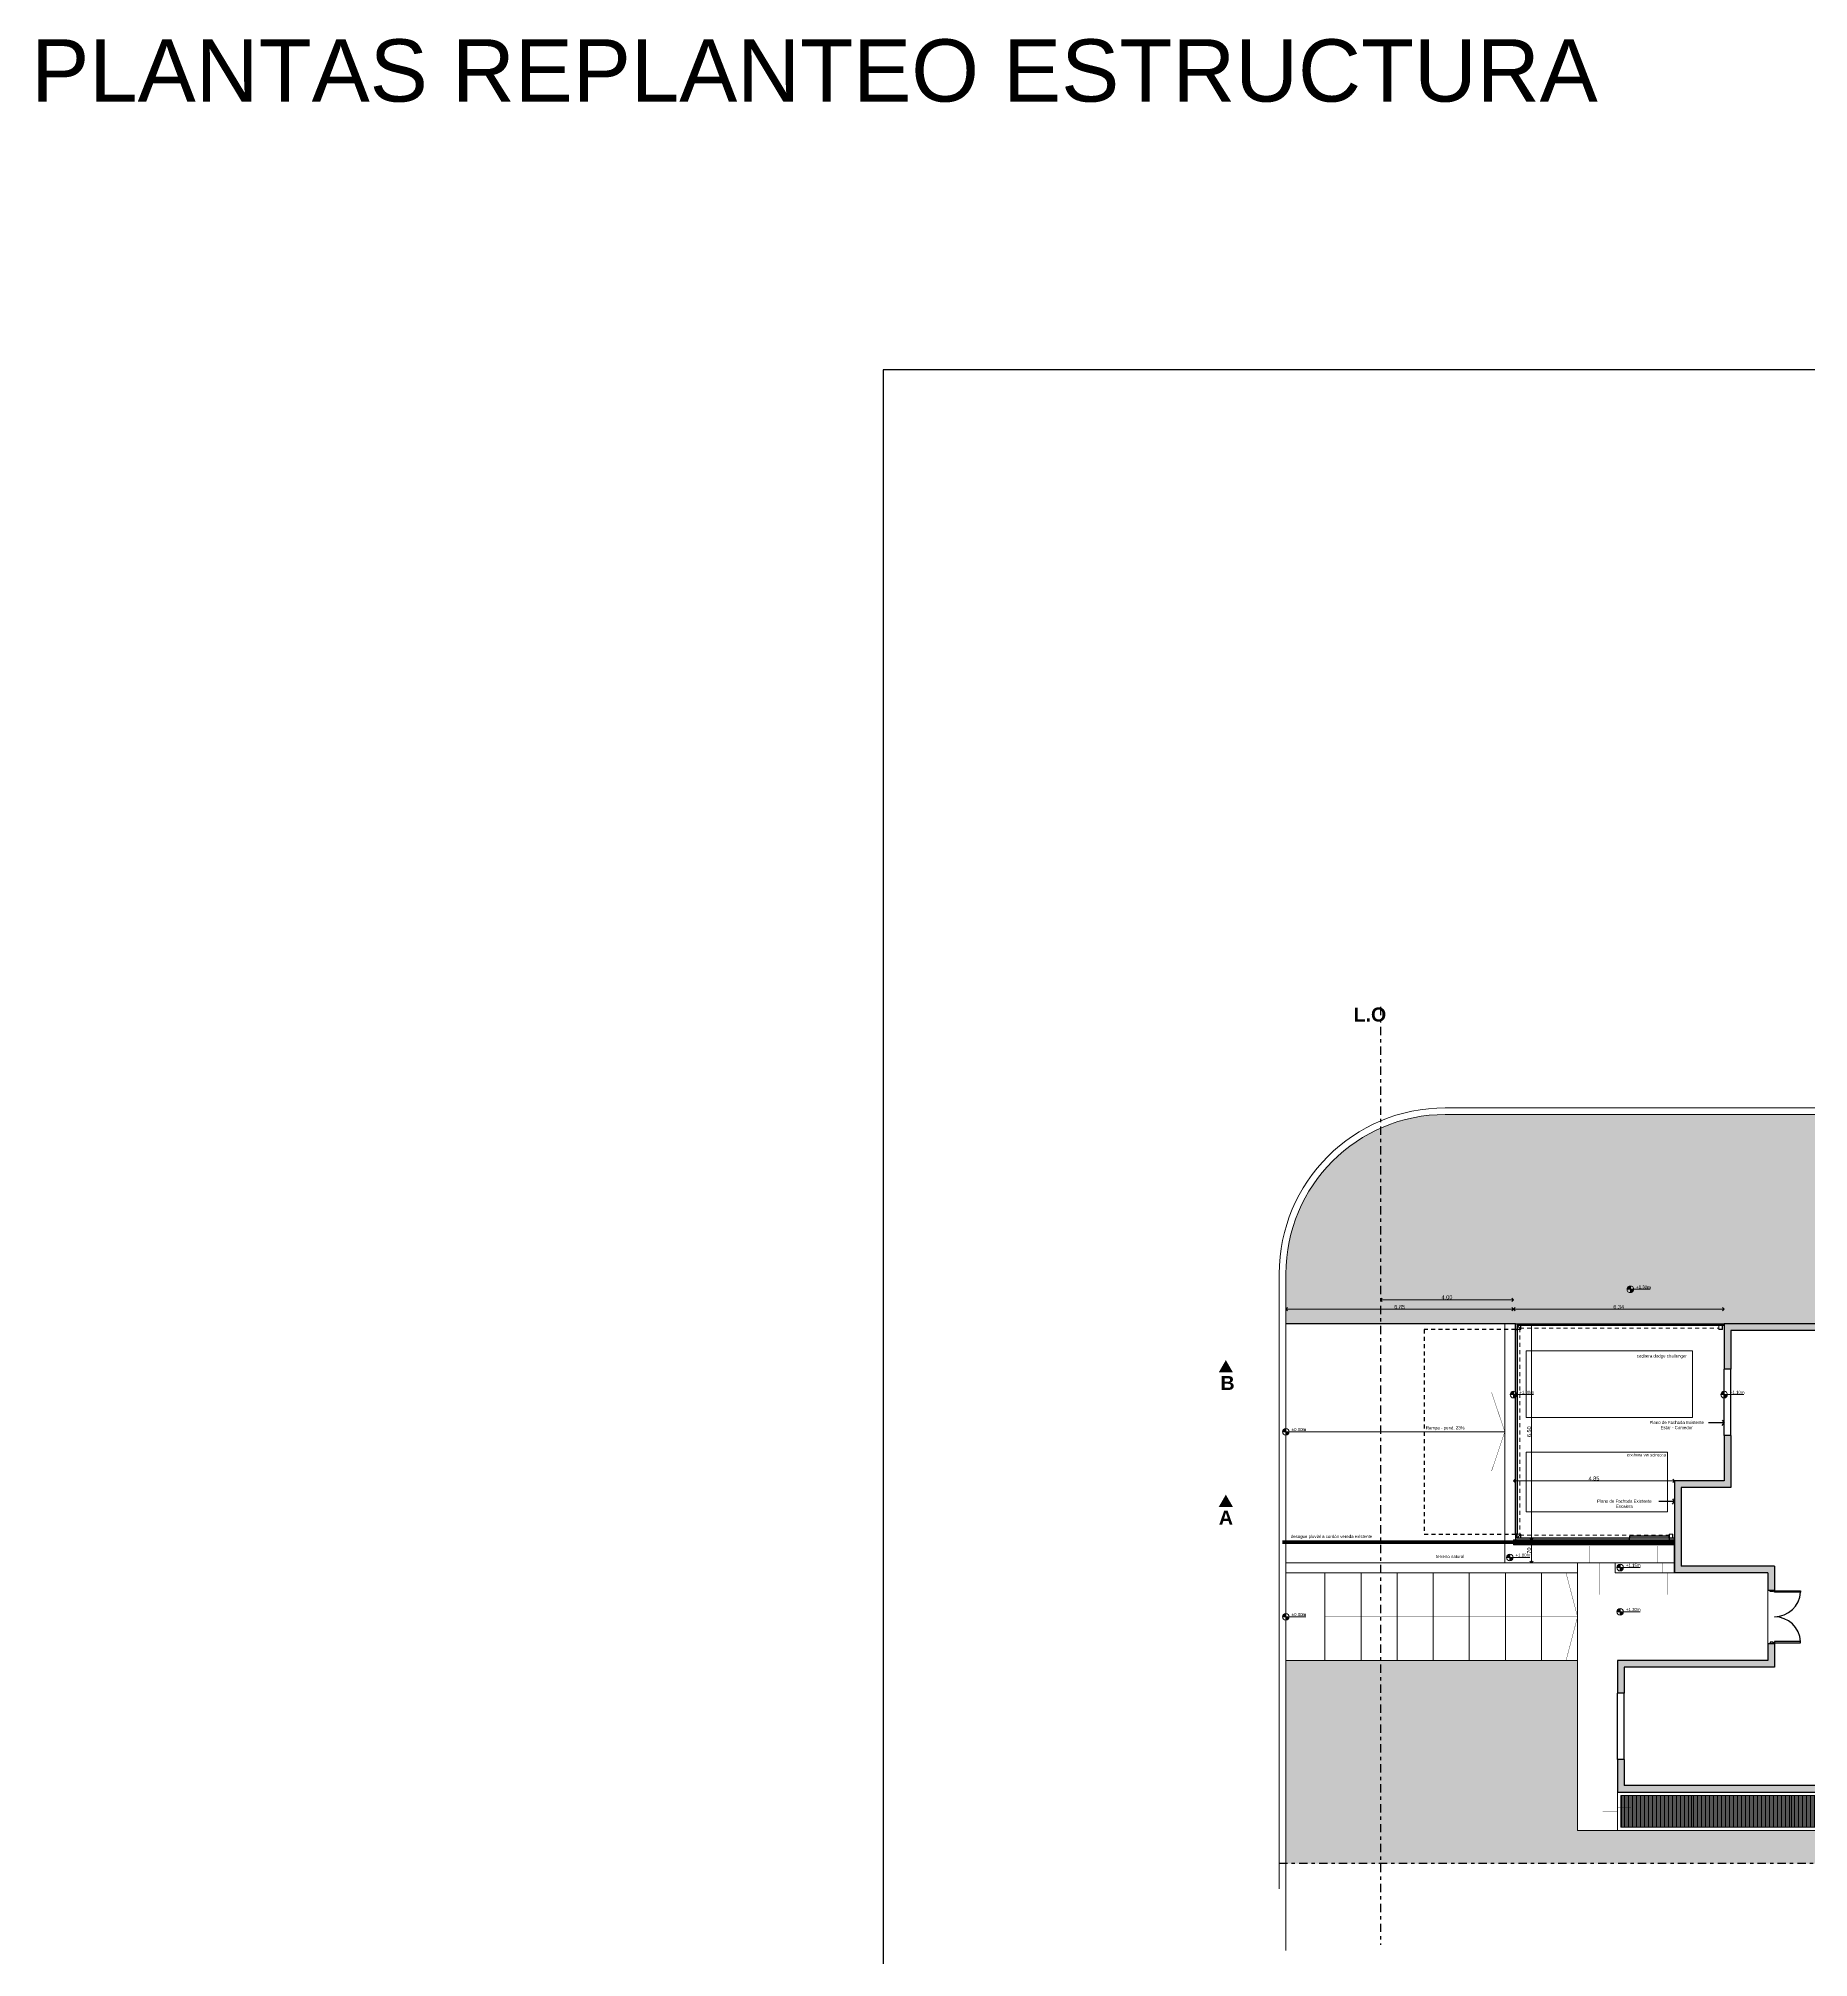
# Model space of a CAD drawing. Header units: millimetres. Extents: x 11902 to 12193, y 9935 to 10135.
# Drawn here: x 11971.5 to 12024.8, y 9965.7 to 10023.4 of the extents above; entities that cross this region are included whole.
import ezdxf

# ---------------------------------------------------------------- set-up
doc = ezdxf.new("R2010")
doc.units = ezdxf.units.MM
for name, pattern in [('2040-Superposicion Puentes 20-21-22 con cintas TDC-023-024-025$0$DASHDOT2', [0.5, 0.25, -0.125, 0, -0.125]), ('ACAD_ISO02W100', [15, 12, -3]), ('HIDDEN', [0.375, 0.25, -0.125])]:
    doc.linetypes.add(name, pattern=pattern)
doc.layers.get('Defpoints').update_dxf_attribs({"color": 254})
for name, color, linetype in [('01-MUROS', 7, 'Continuous'), ('02-CARPINTERÍAS', 62, 'Continuous'), ('03-PROYECCIONES', 14, 'Continuous')]:
    doc.layers.add(name, color=color, linetype=linetype)
doc.layers.add('06-SOLADOS', color=252, linetype='Continuous', lineweight=25)
doc.layers.add('cotas', color=7, linetype='Continuous', lineweight=5, true_color=0x1755a1)
doc.styles.get("Standard").update_dxf_attribs({"font": 'arial.ttf'})
doc.dimstyles.new('ann linear', dxfattribs={"dimtxt": 0.12, "dimasz": 0.1, "dimexe": 0.01, "dimexo": 0.01, "dimgap": 0.01, "dimtad": 1, "dimzin": 4, "dimdsep": 46, "dimtxsty": 'Standard', "dimblk": 'OPEN90', "dimcen": 0.1, "dimse1": 1, "dimse2": 1, "dimclrd": 256, "dimclre": 1, "dimclrt": 256, "dimadec": 0, "dimazin": 0, "dimtfac": 1, "dimtix": 1, "dimtmove": 0, "dimatfit": 3, "dimldrblk": 'DOT', "dimfxl": 0, "dimtolj": 1, "dimtzin": 0, "dimlwd": -1, "dimarcsym": 0})

# ---------------------------------------------------------------- blocks, each defined once
blk = doc.blocks.new('_OPEN90')
at = {"color": 0, "linetype": 'ByBlock'}
for p, q in [((0, 0), (-1, 0)), ((-0.5, 0.5), (0, 0)), ((0, 0), (-0.5, -0.5))]:
    blk.add_line(p, q, dxfattribs=at)
blk = doc.blocks.new('*D62')
at = {"layer": 'cotas', "transparency": 16777216}
blk.add_line((12016.44, 9984.648), (12016.44, 9978.348), dxfattribs=at)
at = {"layer": 'Defpoints', "color": 0, "transparency": 16777216}
for p in [(12015.235, 9984.748), (12015.895, 9978.248), (12016.44, 9978.248)]:
    blk.add_point(p, dxfattribs=at)
at = {"layer": 'cotas', "transparency": 16777216, "xscale": 0.1, "yscale": 0.1, "zscale": 0.1}
for p, rotation in [((12016.44, 9984.748), 90), ((12016.44, 9978.248), 270)]:
    blk.add_blockref('_OPEN90', p, dxfattribs=dict(at, rotation=rotation))
at = {"layer": 'cotas', "transparency": 16777216, "insert": (12016.369, 9981.498), "char_height": 0.12, "attachment_point": 5, "rotation": 90}
blk.add_mtext('\\A1;6.50', dxfattribs=at)
blk = doc.blocks.new('_DOT')
at = {"color": 0, "linetype": 'ByBlock', "lineweight": -2}
blk.add_line((-0.5, 0), (-1, 0), dxfattribs=at)
at = {"color": 0, "linetype": 'ByBlock', "lineweight": -2, "const_width": 0.5}
blk.add_lwpolyline([(-0.25, 0, 1), (0.25, 0, 1)], format="xyb", close=True, dxfattribs=at)
blk = doc.blocks.new('*D63')
at = {"layer": 'cotas', "transparency": 16777216}
blk.add_line((12020.645, 9980.018), (12015.995, 9980.018), dxfattribs=at)
at = {"layer": 'Defpoints', "color": 0, "transparency": 16777216}
for p in [(12015.895, 9980.018), (12015.895, 9980.018), (12020.745, 9980.018)]:
    blk.add_point(p, dxfattribs=at)
at = {"layer": 'cotas', "transparency": 16777216, "xscale": 0.1, "yscale": 0.1, "zscale": 0.1, "rotation": 180}
blk.add_blockref('_OPEN90', (12015.895, 9980.018), dxfattribs=at)
at = {"layer": 'cotas', "transparency": 16777216, "xscale": 0.1, "yscale": 0.1, "zscale": 0.1}
blk.add_blockref('_OPEN90', (12020.745, 9980.018), dxfattribs=at)
at = {"layer": 'cotas', "transparency": 16777216, "insert": (12018.32, 9980.09), "char_height": 0.12, "attachment_point": 5}
blk.add_mtext('\\A1;4.85', dxfattribs=at)
blk = doc.blocks.new('*D60')
at = {"layer": 'cotas', "transparency": 16777216}
blk.add_line((12015.795, 9985.184), (12009.145, 9985.184), dxfattribs=at)
at = {"layer": 'Defpoints', "color": 0, "transparency": 16777216}
for p in [(12009.045, 9985.184), (12009.045, 9985.184), (12015.895, 9984.748)]:
    blk.add_point(p, dxfattribs=at)
at = {"layer": 'cotas', "transparency": 16777216, "xscale": 0.1, "yscale": 0.1, "zscale": 0.1, "rotation": 180}
blk.add_blockref('_OPEN90', (12009.045, 9985.184), dxfattribs=at)
at = {"layer": 'cotas', "transparency": 16777216, "xscale": 0.1, "yscale": 0.1, "zscale": 0.1}
blk.add_blockref('_OPEN90', (12015.895, 9985.184), dxfattribs=at)
at = {"layer": 'cotas', "transparency": 16777216, "insert": (12012.47, 9985.255), "char_height": 0.12, "attachment_point": 5}
blk.add_mtext('\\A1;6.85', dxfattribs=at)
blk = doc.blocks.new('*D61')
at = {"layer": 'cotas', "transparency": 16777216}
blk.add_line((12016.44, 9978.148), (12016.44, 9977.648), dxfattribs=at)
at = {"layer": 'Defpoints', "color": 0, "transparency": 16777216}
for p in [(12016.44, 9978.248), (12016.44, 9977.548), (12016.44, 9977.548)]:
    blk.add_point(p, dxfattribs=at)
at = {"layer": 'cotas', "transparency": 16777216, "xscale": 0.1, "yscale": 0.1, "zscale": 0.1}
for p, rotation in [((12016.44, 9978.248), 90), ((12016.44, 9977.548), 270)]:
    blk.add_blockref('_OPEN90', p, dxfattribs=dict(at, rotation=rotation))
at = {"layer": 'cotas', "transparency": 16777216, "insert": (12016.369, 9977.898), "char_height": 0.12, "attachment_point": 5, "rotation": 90}
blk.add_mtext('\\A1;.70', dxfattribs=at)
blk = doc.blocks.new('*D64')
at = {"layer": 'cotas', "transparency": 16777216}
blk.add_line((12015.995, 9985.184), (12022.135, 9985.184), dxfattribs=at)
at = {"layer": 'Defpoints', "color": 0, "transparency": 16777216}
for p in [(12022.235, 9985.184), (12015.895, 9984.748), (12022.235, 9984.748)]:
    blk.add_point(p, dxfattribs=at)
at = {"layer": 'cotas', "transparency": 16777216, "xscale": 0.1, "yscale": 0.1, "zscale": 0.1, "rotation": 180}
blk.add_blockref('_OPEN90', (12015.895, 9985.184), dxfattribs=at)
at = {"layer": 'cotas', "transparency": 16777216, "xscale": 0.1, "yscale": 0.1, "zscale": 0.1}
blk.add_blockref('_OPEN90', (12022.235, 9985.184), dxfattribs=at)
at = {"layer": 'cotas', "transparency": 16777216, "insert": (12019.065, 9985.255), "char_height": 0.12, "attachment_point": 5}
blk.add_mtext('\\A1;6.34', dxfattribs=at)
blk = doc.blocks.new('*D75')
at = {"layer": 'cotas', "transparency": 16777216}
blk.add_line((12011.995, 9985.474), (12015.795, 9985.474), dxfattribs=at)
at = {"layer": 'Defpoints', "color": 0, "transparency": 16777216}
for p in [(12015.895, 9985.474), (12011.895, 9985.184), (12015.895, 9985.184)]:
    blk.add_point(p, dxfattribs=at)
at = {"layer": 'cotas', "transparency": 16777216, "xscale": 0.1, "yscale": 0.1, "zscale": 0.1, "rotation": 180}
blk.add_blockref('_OPEN90', (12011.895, 9985.474), dxfattribs=at)
at = {"layer": 'cotas', "transparency": 16777216, "xscale": 0.1, "yscale": 0.1, "zscale": 0.1}
blk.add_blockref('_OPEN90', (12015.895, 9985.474), dxfattribs=at)
at = {"layer": 'cotas', "transparency": 16777216, "insert": (12013.895, 9985.545), "char_height": 0.12, "attachment_point": 5}
blk.add_mtext('\\A1;4.00', dxfattribs=at)
blk = doc.blocks.new('perfil UPN')
at = {"lineweight": 0}
for p, q in [((11748.878, 10039.802), (11748.878, 10039.805)), ((11748.878, 10039.805), (11748.933, 10039.805)), ((11748.878, 10039.685), (11748.878, 10039.687)), ((11748.933, 10039.685), (11748.878, 10039.685)), ((11748.92, 10039.798), (11748.881, 10039.799)), ((11748.881, 10039.69), (11748.92, 10039.692)), ((11748.926, 10039.791), (11748.926, 10039.698)), ((11748.933, 10039.805), (11748.933, 10039.685))]:
    blk.add_line(p, q, dxfattribs=at)
for centre, radius, start, end in [((11748.882, 10039.802), 0.00321, 180, 267.65726), ((11748.882, 10039.687), 0.00321, 92.34274, 180), ((11748.92, 10039.791), 0.00628, 359.44336, 89.00754), ((11748.92, 10039.698), 0.00643, 272.34274, 0)]:
    blk.add_arc(centre, radius, start, end, dxfattribs=at)

msp = doc.modelspace()

# ---------------------------------------------------------------- hatches: boundary and pattern name
at = {"lineweight": 9, "true_color": 0xe60000}
h = msp.add_hatch(color=1, dxfattribs=at)
h.dxf.hatch_style = 1
h.paths.add_polyline_path([(12007.2385, 9983.6537), (12007.4491, 9983.2889), (12007.028, 9983.2889)])
h = msp.add_hatch(color=1, dxfattribs=at)
h.dxf.hatch_style = 1
h.paths.add_polyline_path([(12007.2385, 9979.6034), (12007.4491, 9979.2386), (12007.028, 9979.2386)])
at = {"layer": '01-MUROS', "true_color": 0xe0e0e0, "transparency": 33554595}
h = msp.add_hatch(color=254, dxfattribs=at)
h.dxf.hatch_style = 1
h.paths.add_polyline_path([(12017.8251, 9974.6084), (12009.0451, 9974.6084), (12009.0451, 9968.4984), (12017.8251, 9968.4984)])
edge = h.paths.add_edge_path()
edge.add_line((12053.1589, 9991.0484), (12013.8451, 9991.0484))
edge.add_arc((12013.8451, 9986.2484), 4.8, 90, 180)
edge.add_line((12009.0451, 9986.2484), (12009.0451, 9984.7484))
edge.add_line((12009.0451, 9984.7484), (12022.2351, 9984.7484))
edge.add_line((12022.2351, 9984.7484), (12053.1589, 9984.7484))
edge.add_line((12053.1589, 9984.7484), (12053.1589, 9991.0484))
h.paths.add_polyline_path([(12039.4579, 9969.4984), (12029.0251, 9969.4984), (12029.0251, 9968.4984), (12039.4579, 9968.4984)])
h.paths.add_polyline_path([(12017.8251, 9969.4984), (12025.0251, 9969.4984), (12025.0251, 9968.4984), (12017.8251, 9968.4984)])
h.paths.add_polyline_path([(12039.9379, 9970.6484), (12039.9379, 9969.4984), (12039.4579, 9969.4984), (12039.4579, 9968.4984), (12061.4589, 9968.4984), (12061.4589, 9991.0484), (12053.1589, 9991.0484), (12053.1589, 9977.9047), (12042.7079, 9977.9047), (12042.7079, 9970.6484)])
at = {"layer": '01-MUROS'}
h = msp.add_hatch(color=253, dxfattribs=at)
h.dxf.hatch_style = 1
h.paths.add_polyline_path([(12025.8251, 9970.8484), (12025.8251, 9970.7184), (12025.8251, 9970.6484), (12036.6079, 9970.6484), (12036.6079, 9970.8484), (12036.6079, 9972.1984), (12036.4479, 9972.1984), (12036.4479, 9971.5984), (12036.3279, 9971.5984), (12036.3279, 9970.8484), (12034.5179, 9970.8484), (12034.5179, 9971.5984), (12034.3979, 9971.5984), (12034.3979, 9970.8484), (12033.4979, 9970.8484), (12033.4979, 9971.4484), (12033.2979, 9971.4484), (12033.2979, 9970.8484)])
h.paths.add_polyline_path([(12032.7979, 9974.8284), (12032.7979, 9975.4334), (12032.5979, 9975.4334), (12032.5979, 9974.6284), (12033.2979, 9974.6284), (12033.2979, 9973.9984), (12033.4979, 9973.9984), (12033.4979, 9974.8284)])
h.paths.add_polyline_path([(12032.5979, 9977.8984), (12032.5979, 9977.0334), (12032.7979, 9977.0334), (12032.7979, 9977.6984), (12033.4979, 9977.6984), (12033.4979, 9978.5559), (12033.2979, 9978.5559), (12033.2979, 9977.8984)])
h.paths.add_polyline_path([(12033.2979, 9981.7809), (12033.2979, 9980.4059), (12033.4979, 9980.4059), (12033.4979, 9981.0934), (12033.4979, 9981.7809)])
h.paths.add_polyline_path([(12030.7165, 9984.7484), (12030.7165, 9984.5484), (12033.2979, 9984.5484), (12033.2979, 9983.6309), (12033.4979, 9983.6309), (12033.4979, 9984.5484), (12033.8979, 9984.5484), (12033.8979, 9984.7484)])
h.paths.add_polyline_path([(12036.3279, 9977.9084), (12036.3279, 9977.6684), (12036.5879, 9977.6684), (12036.5879, 9977.9084)])
h.paths.add_polyline_path([(12036.3279, 9974.7484), (12036.3279, 9974.5084), (12036.5879, 9974.5084), (12036.5879, 9974.7484)])
h.paths.add_polyline_path([(12036.3479, 9984.7484), (12036.0679, 9984.7484), (12036.0679, 9984.5484), (12036.3279, 9984.5484), (12036.3279, 9984.5084), (12036.5879, 9984.5084), (12036.5879, 9984.7484)])
h.paths.add_polyline_path([(12027.4165, 9984.7484), (12027.4165, 9984.5484), (12028.7165, 9984.5484), (12028.7165, 9984.7484)])
h.paths.add_polyline_path([(12022.2351, 9984.7484), (12022.2351, 9983.3834), (12022.4351, 9983.3834), (12022.4351, 9984.5484), (12025.4165, 9984.5484), (12025.4165, 9984.7484)])
h.paths.add_polyline_path([(12022.2351, 9981.3834), (12022.2351, 9980.0184), (12020.7451, 9980.0184), (12020.7451, 9977.2484), (12023.5551, 9977.2484), (12023.5551, 9976.7284), (12023.7551, 9976.7284), (12023.7551, 9977.4484), (12020.9451, 9977.4484), (12020.9451, 9979.8184), (12022.4351, 9979.8184), (12022.4351, 9981.3834)])
h.paths.add_polyline_path([(12019.0251, 9974.6084), (12019.0251, 9973.6284), (12019.2251, 9973.6284), (12019.2251, 9974.4084), (12023.7551, 9974.4084), (12023.7551, 9975.1284), (12023.5551, 9975.1284), (12023.5551, 9974.6084)])
h.paths.add_polyline_path([(12019.2251, 9970.8484), (12019.2251, 9971.6284), (12019.0251, 9971.6284), (12019.0251, 9970.6484), (12025.0251, 9970.6484), (12025.0251, 9970.8484)])
at = {"layer": '01-MUROS', "lineweight": 9, "true_color": 0xcbb752, "transparency": 33554687}
h = msp.add_hatch(dxfattribs=at)
h.set_pattern_fill('_USER', color=43, scale=0.02, angle=450, pattern_type=0)
h.set_pattern_definition([(90, (135.38666, 48.210426), (-0.02, 0), [])])
h.paths.add_polyline_path([(12015.8951, 9978.0984), (12020.7351, 9978.0984), (12020.7351, 9978.2484), (12015.8951, 9978.2484)])
at = {"layer": '02-CARPINTERÍAS'}
h = msp.add_hatch(color=253, dxfattribs=at)
h.dxf.hatch_style = 1
h.paths.add_polyline_path([(12015.9551, 9984.7484), (12022.2351, 9984.7484), (12022.2351, 9984.6984), (12016.0051, 9984.6984), (12016.0051, 9984.5784), (12015.9551, 9984.5784)])
h.paths.add_polyline_path([(12016.0051, 9984.5784), (12016.0051, 9978.4184), (12015.9551, 9978.4184), (12015.9551, 9984.5784)])
h.paths.add_polyline_path([(12015.9551, 9978.2484), (12019.3851, 9978.2484), (12019.3851, 9978.2984), (12016.0051, 9978.2984), (12016.0051, 9978.4184), (12015.9551, 9978.4184)])
h.paths.add_polyline_path([(12019.3851, 9978.3522), (12019.3851, 9978.3022), (12020.5851, 9978.3022), (12020.5851, 9978.3522)])
h.paths.add_polyline_path([(12020.5851, 9978.2984), (12020.5851, 9978.2484), (12020.7451, 9978.2484), (12020.7451, 9978.2984)])
at = {"layer": '06-SOLADOS', "lineweight": 9}
h = msp.add_hatch(dxfattribs=at)
h.set_pattern_fill('_USER', color=256, scale=0.04, angle=90, pattern_type=0)
h.set_pattern_definition([(90, (0, 0), (-0.04, 0), [])])
h.paths.add_polyline_path([(12019.1251, 9969.5984), (12019.1251, 9970.5484), (12039.8379, 9970.5484), (12039.8379, 9969.5984)])
h.paths.add_polyline_path([(12033.5079, 9969.7884), (12033.5079, 9970.3884), (12034.1079, 9970.3884), (12034.1079, 9969.7884)], flags=16)
h.paths.add_polyline_path([(12025.1251, 9969.3984), (12028.9251, 9969.3984), (12028.9251, 9968.5984), (12025.1251, 9968.5984)])
at = {"layer": 'cotas'}
h = msp.add_hatch(color=256, dxfattribs=at)
h.dxf.hatch_style = 1
h.paths.add_polyline_path([(12019.4143, 9985.8855, 0.4142136), (12019.3143, 9985.7855), (12019.4143, 9985.7855)])
h.paths.add_polyline_path([(12019.4143, 9985.7855), (12019.4143, 9985.6855, 0.4142136), (12019.5143, 9985.7855)])
h = msp.add_hatch(color=256, dxfattribs=at)
h.dxf.hatch_style = 1
h.paths.add_polyline_path([(12015.8951, 9982.7156, 0.4142136), (12015.7951, 9982.6156), (12015.8951, 9982.6156)])
h.paths.add_polyline_path([(12015.8951, 9982.6156), (12015.8951, 9982.5156, 0.4142136), (12015.9951, 9982.6156)])
h = msp.add_hatch(color=256, dxfattribs=at)
h.dxf.hatch_style = 1
h.paths.add_polyline_path([(12022.2351, 9982.7156, 0.4142136), (12022.1351, 9982.6156), (12022.2351, 9982.6156)])
h.paths.add_polyline_path([(12022.2351, 9982.6156), (12022.2351, 9982.5156, 0.4142136), (12022.3351, 9982.6156)])
h = msp.add_hatch(color=256, dxfattribs=at)
h.dxf.hatch_style = 1
h.paths.add_polyline_path([(12009.0451, 9981.5984, 0.4142136), (12008.9451, 9981.4984), (12009.0451, 9981.4984)])
h.paths.add_polyline_path([(12009.0451, 9981.4984), (12009.0451, 9981.3984, 0.4142136), (12009.1451, 9981.4984)])
h = msp.add_hatch(color=256, dxfattribs=at)
h.dxf.hatch_style = 1
h.paths.add_polyline_path([(12015.7855, 9977.8142, 0.4142136), (12015.6855, 9977.7142), (12015.7855, 9977.7142)])
h.paths.add_polyline_path([(12015.7855, 9977.7142), (12015.7855, 9977.6142, 0.4142136), (12015.8855, 9977.7142)])
h = msp.add_hatch(color=256, dxfattribs=at)
h.dxf.hatch_style = 1
h.paths.add_polyline_path([(12019.1053, 9977.5084, 0.4142136), (12019.0053, 9977.4084), (12019.1053, 9977.4084)])
h.paths.add_polyline_path([(12019.1053, 9977.4084), (12019.1053, 9977.3084, 0.4142136), (12019.2053, 9977.4084)])
h = msp.add_hatch(color=256, dxfattribs=at)
h.dxf.hatch_style = 1
h.paths.add_polyline_path([(12019.1053, 9976.1784, 0.4142136), (12019.0053, 9976.0784), (12019.1053, 9976.0784)])
h.paths.add_polyline_path([(12019.1053, 9976.0784), (12019.1053, 9975.9784, 0.4142136), (12019.2053, 9976.0784)])
h = msp.add_hatch(color=256, dxfattribs=at)
h.dxf.hatch_style = 1
h.paths.add_polyline_path([(12009.0451, 9976.0284, 0.4142136), (12008.9451, 9975.9284), (12009.0451, 9975.9284)])
h.paths.add_polyline_path([(12009.0451, 9975.9284), (12009.0451, 9975.8284, 0.4142136), (12009.1451, 9975.9284)])

# ---------------------------------------------------------------- linework, layer by layer
at = {"color": 1, "linetype": '2040-Superposicion Puentes 20-21-22 con cintas TDC-023-024-025$0$DASHDOT2'}
for p, q in [((12011.8951, 9994.2901), (12011.8951, 9966.0533)), ((12065.4944, 9968.4984), (12008.8451, 9968.4984))]:
    msp.add_line(p, q, dxfattribs=at)
for p, q in [((12022.2351, 9981.7664), (12021.7646, 9981.7664)), ((12020.7451, 9979.3981), (12020.2746, 9979.3981))]:
    msp.add_line(p, q)
at = {"color": 3}
msp.add_lwpolyline([(11996.9229, 9963.439), (12068.4403, 9963.439), (12068.4403, 10013.4612), (11996.9229, 10013.4612)], close=True, dxfattribs=at)
at = {"color": 1, "lineweight": 9, "true_color": 0xe60000, "const_width": 0.001}
for points in [[(12007.2385, 9983.6537), (12007.4491, 9983.2889), (12007.028, 9983.2889)], [(12007.2385, 9979.6034), (12007.4491, 9979.2386), (12007.028, 9979.2386)]]:
    msp.add_lwpolyline(points, close=True, dxfattribs=at)
for points in [[(12009.9767, 9983.2289), (12007.0311, 9983.2289)], [(12009.9767, 9979.1786), (12007.0311, 9979.1786)]]:
    msp.add_lwpolyline(points, dxfattribs=at)
for points in [[(12022.1731, 9981.8495), (12022.2351, 9981.7664)], [(12022.1731, 9981.6834), (12022.2351, 9981.7664)], [(12020.6831, 9979.4811), (12020.7451, 9979.3981)], [(12020.6831, 9979.315), (12020.7451, 9979.3981)]]:
    msp.add_lwpolyline(points)
at = {"color": 43, "lineweight": 9, "true_color": 0xcbb752}
msp.add_lwpolyline([(12015.8951, 9978.0984), (12020.7351, 9978.0984), (12020.7351, 9978.2484), (12015.8951, 9978.2484)], close=True, dxfattribs=at)
at = {"layer": '01-MUROS'}
for p, q in [((12022.2351, 9984.7484), (12022.2351, 9983.3834)), ((12022.2351, 9984.7484), (12022.2351, 9983.3834)), ((12025.4165, 9984.5484), (12022.4351, 9984.5484)), ((12022.4351, 9984.5484), (12022.4351, 9983.3834)), ((12022.4351, 9983.3834), (12022.2351, 9983.3834)), ((12022.2351, 9981.3834), (12022.2351, 9980.0184)), ((12022.4351, 9981.3834), (12022.2351, 9981.3834)), ((12022.4351, 9981.3834), (12022.4351, 9979.8184)), ((12022.2351, 9980.0184), (12020.7451, 9980.0184)), ((12020.7451, 9980.0184), (12020.7451, 9977.2484)), ((12022.4351, 9979.8184), (12020.9451, 9979.8184)), ((12020.9451, 9979.8184), (12020.9451, 9977.4484)), ((12020.7451, 9977.2484), (12020.7451, 9978.2484)), ((12023.7551, 9977.4484), (12020.9451, 9977.4484)), ((12023.7551, 9977.4484), (12023.7551, 9976.7284)), ((12023.5551, 9977.2484), (12020.7451, 9977.2484)), ((12023.5551, 9977.2484), (12023.5551, 9976.7284)), ((12023.5551, 9976.7284), (12023.7551, 9976.7284)), ((12023.5551, 9975.1284), (12023.5551, 9974.6084)), ((12023.5551, 9975.1284), (12023.7551, 9975.1284)), ((12023.7551, 9975.1284), (12023.7551, 9974.4084)), ((12023.5551, 9974.6084), (12019.0251, 9974.6084)), ((12019.0251, 9974.6084), (12019.0251, 9973.6284)), ((12023.7551, 9974.4084), (12019.2251, 9974.4084)), ((12019.2251, 9974.4084), (12019.2251, 9973.6284)), ((12019.2251, 9973.6284), (12019.0251, 9973.6284)), ((12019.0251, 9971.6284), (12019.0251, 9970.6484)), ((12019.2251, 9971.6284), (12019.0251, 9971.6284)), ((12019.2251, 9971.6284), (12019.2251, 9970.8484)), ((12025.0251, 9970.8484), (12019.2251, 9970.8484))]:
    msp.add_line(p, q, dxfattribs=at)
for points in [[(12025.4165, 9984.7484), (12022.2351, 9984.7484)], [(12019.0251, 9970.6484), (12025.0251, 9970.6484)]]:
    msp.add_lwpolyline(points, dxfattribs=at)
at = {"layer": '01-MUROS', "color": 43, "linetype": 'HIDDEN', "lineweight": 9, "true_color": 0xcbb752, "transparency": 33554687, "const_width": 0.11}
msp.add_lwpolyline([(12015.8951, 9978.1734), (12008.9351, 9978.1734)], dxfattribs=at)
at = {"layer": '01-MUROS', "const_width": 0.01}
for points in [[(12018.1801, 9978.0616), (12018.1801, 9977.5484), (12018.4801, 9977.5484), (12018.4801, 9977.5484), (12018.4801, 9977.5484), (12018.4801, 9976.5925)], [(12020.2437, 9978.0616), (12020.2437, 9977.5484), (12020.3937, 9977.5484), (12020.3937, 9977.2484), (12020.5437, 9977.2484), (12020.5437, 9976.5925)], [(12018.5847, 9970.0794), (12019.0251, 9970.0794), (12019.0251, 9970.1794), (12019.4262, 9970.1794)]]:
    msp.add_lwpolyline(points, dxfattribs=at)
at = {"layer": '02-CARPINTERÍAS'}
for p, q in [((12022.2351, 9981.3834), (12022.2351, 9983.3834)), ((12022.4351, 9981.3834), (12022.4351, 9983.3834)), ((12019.0251, 9971.6284), (12019.0251, 9973.6284)), ((12019.2251, 9971.6284), (12019.2251, 9973.6284))]:
    msp.add_line(p, q, dxfattribs=at)
for points in [[(12015.9551, 9984.7484), (12015.9551, 9984.7484), (12022.2351, 9984.7484), (12022.2351, 9984.6984), (12016.0051, 9984.6984), (12016.0051, 9984.5784), (12015.9551, 9984.5784), (12015.9551, 9984.7484)], [(12015.9551, 9978.2484), (12015.9551, 9978.2484), (12019.3851, 9978.2484), (12019.3851, 9978.2984), (12016.0051, 9978.2984), (12016.0051, 9978.4184), (12015.9551, 9978.4184), (12015.9551, 9978.2484)]]:
    msp.add_lwpolyline(points, dxfattribs=at)
for points in [[(12016.0051, 9984.5784), (12016.0051, 9978.4184), (12015.9551, 9978.4184), (12015.9551, 9984.5784)], [(12019.3851, 9978.3522), (12019.3851, 9978.3022), (12020.5851, 9978.3022), (12020.5851, 9978.3522)], [(12020.5851, 9978.2984), (12020.5851, 9978.2484), (12020.7451, 9978.2484), (12020.7451, 9978.2984)], [(12023.7151, 9976.6884), (12023.6251, 9976.6884), (12023.6251, 9976.7284), (12023.7551, 9976.7284), (12023.7551, 9976.7084), (12023.7151, 9976.7084)], [(12024.5351, 9976.7084), (12024.5351, 9976.6684), (12023.7551, 9976.6684), (12023.7551, 9976.7084)], [(12023.7151, 9975.1684), (12023.6251, 9975.1684), (12023.6251, 9975.1284), (12023.7551, 9975.1284), (12023.7551, 9975.1484), (12023.7151, 9975.1484)], [(12024.5351, 9975.1484), (12024.5351, 9975.1884), (12023.7551, 9975.1884), (12023.7551, 9975.1484)]]:
    msp.add_lwpolyline(points, close=True, dxfattribs=at)
for centre, start, end in [((12023.7551, 9976.7084), 270, 357.060466), ((12023.7551, 9975.1484), 2.939534, 90)]:
    msp.add_arc(centre, 0.78, start, end, dxfattribs=at)
at = {"layer": '03-PROYECCIONES', "color": 82, "linetype": 'ACAD_ISO02W100', "lineweight": 9, "ltscale": 0.01, "true_color": 0x43c931}
for p, q in [((12016.0871, 9984.6164), (12016.0051, 9984.6984)), ((12016.0051, 9984.5984), (12016.0051, 9978.3984)), ((12016.0871, 9984.6164), (12022.0851, 9984.6164)), ((12016.0871, 9984.6164), (12016.0871, 9978.3804)), ((12016.1051, 9984.6984), (12022.0851, 9984.6984)), ((12016.0871, 9978.3804), (12016.0051, 9978.2984)), ((12016.0871, 9978.3804), (12020.5851, 9978.3804)), ((12016.1051, 9978.2984), (12020.5951, 9978.2984))]:
    msp.add_line(p, q, dxfattribs=at)
at = {"layer": '03-PROYECCIONES', "color": 43, "lineweight": 9, "ltscale": 0.01, "true_color": 0xcbb752}
msp.add_line((12017.8251, 9978.2484), (12020.7351, 9978.2484), dxfattribs=at)
msp.add_line((12017.8251, 9978.2484), (12020.7351, 9978.2484), dxfattribs=at)
at = {"layer": '03-PROYECCIONES', "linetype": 'ACAD_ISO02W100', "ltscale": 0.01}
msp.add_lwpolyline([(12013.2051, 9984.5784), (12013.2051, 9978.4184), (12015.9551, 9978.4184), (12015.9551, 9984.5784)], close=True, dxfattribs=at)
at = {"layer": '06-SOLADOS', "lineweight": 5}
for p, q in [((12065.4944, 9991.2484), (12013.8451, 9991.2484)), ((12065.4944, 9991.0484), (12013.8451, 9991.0484)), ((12008.8451, 9967.7382), (12008.8451, 9986.2484)), ((12009.0451, 9965.8803), (12009.0451, 9986.2484)), ((12015.6351, 9984.7484), (12015.6351, 9977.5484)), ((12020.7351, 9977.5484), (12009.0451, 9977.5484)), ((12017.8251, 9977.2484), (12017.8251, 9977.5484)), ((12018.9601, 9977.5484), (12018.9601, 9977.2484)), ((12017.8251, 9977.2484), (12009.0451, 9977.2484)), ((12010.2217, 9977.2484), (12010.2217, 9974.6084)), ((12011.3079, 9977.2484), (12011.3079, 9974.6084)), ((12012.3941, 9977.2484), (12012.3941, 9974.6084)), ((12013.4803, 9977.2484), (12013.4803, 9974.6084)), ((12014.5665, 9977.2484), (12014.5665, 9974.6084)), ((12015.6527, 9977.2484), (12015.6527, 9974.6084)), ((12016.7389, 9977.2484), (12016.7389, 9974.6084)), ((12017.8251, 9977.2484), (12017.8251, 9974.6084)), ((12020.7351, 9977.2484), (12018.9601, 9977.2484)), ((12023.5551, 9976.7284), (12023.5551, 9975.1284)), ((12017.8251, 9974.6084), (12009.0451, 9974.6084)), ((12017.8251, 9974.6084), (12017.8251, 9969.4984)), ((12019.0251, 9969.4984), (12017.8251, 9969.4984))]:
    msp.add_line(p, q, dxfattribs=at)
at = {"layer": '06-SOLADOS'}
msp.add_line((12015.9551, 9984.7484), (12009.0451, 9984.7484), dxfattribs=at)
at = {"layer": '06-SOLADOS', "lineweight": 9}
msp.add_lwpolyline([(12019.0251, 9970.6484), (12019.0251, 9969.4984), (12039.9379, 9969.4984)], dxfattribs=at)
msp.add_lwpolyline([(12019.1251, 9969.5984), (12019.1251, 9970.5484), (12039.8379, 9970.5484), (12039.8379, 9969.5984)], close=True, dxfattribs=at)
at = {"layer": '06-SOLADOS', "lineweight": 5}
for radius in [5, 4.8]:
    msp.add_arc((12013.8451, 9986.2484), radius, 90, 180, dxfattribs=at)
at = {"layer": 'cotas'}
for p, q in [((12019.3143, 9985.7855), (12020.0143, 9985.7855)), ((12019.4143, 9985.8855), (12019.4143, 9985.6855)), ((12015.7951, 9982.6156), (12016.4951, 9982.6156)), ((12015.8951, 9982.7156), (12015.8951, 9982.5156)), ((12022.1351, 9982.6156), (12022.8351, 9982.6156)), ((12022.2351, 9982.7156), (12022.2351, 9982.5156)), ((12008.9451, 9981.4984), (12009.6451, 9981.4984)), ((12009.0451, 9981.5984), (12009.0451, 9981.3984)), ((12015.6855, 9977.7142), (12016.3855, 9977.7142)), ((12015.7855, 9977.8142), (12015.7855, 9977.6142)), ((12019.0053, 9977.4084), (12019.7053, 9977.4084)), ((12019.1053, 9977.5084), (12019.1053, 9977.3084)), ((12019.1053, 9976.1784), (12019.1053, 9975.9784)), ((12008.9451, 9975.9284), (12009.6451, 9975.9284)), ((12019.0053, 9976.0784), (12019.7053, 9976.0784))]:
    msp.add_line(p, q, dxfattribs=at)
for points in [[(12016.2821, 9981.9295), (12021.2821, 9981.9295), (12021.2821, 9983.9295), (12016.2821, 9983.9295)], [(12016.2821, 9979.0868), (12020.5321, 9979.0868), (12020.5321, 9980.8868), (12016.2821, 9980.8868)]]:
    msp.add_lwpolyline(points, close=True, dxfattribs=at)
at = {"layer": 'cotas', "const_width": 0.01}
for points in [[(12015.6351, 9981.4984), (12015.2371, 9982.6833)], [(12015.6351, 9981.4984), (12015.2371, 9980.3135)], [(12010.2217, 9975.9284), (12017.8251, 9975.9284), (12017.4787, 9977.2484)], [(12010.2217, 9975.9284), (12017.8251, 9975.9284), (12017.4787, 9974.6084)]]:
    msp.add_lwpolyline(points, dxfattribs=at)
at = {"layer": 'cotas'}
msp.add_lwpolyline([(12015.6451, 9981.4984), (12009.6351, 9981.4984)], dxfattribs=at)
for centre in [(12019.4143, 9985.7855), (12015.8951, 9982.6156), (12022.2351, 9982.6156), (12009.0451, 9981.4984), (12015.7855, 9977.7142), (12019.1053, 9977.4084), (12019.1053, 9976.0784), (12009.0451, 9975.9284)]:
    msp.add_circle(centre, 0.1, dxfattribs=at)

# ---------------------------------------------------------------- block references
at = {"xscale": -1}
for p in [(23764.9385, -55.1062), (23771.0085, -55.1062), (23764.9385, -61.3862), (23769.5185, -61.3862)]:
    msp.add_blockref('perfil UPN', p, dxfattribs=at)
for p in [(267.1818, -55.1062), (273.2518, -55.1062), (267.1818, -61.3862), (271.7618, -61.3862)]:
    msp.add_blockref('perfil UPN', p)

# ---------------------------------------------------------------- texts
at = {"color": 3, "insert": (11971.281, 10023.4131), "char_height": 1.875, "attachment_point": 1}
msp.add_mtext_dynamic_manual_height_columns('PLANTAS REPLANTEO ESTRUCTURA', width=63.821503, gutter_width=12.5, heights=[0], dxfattribs=at)
at = {"color": 1, "lineweight": 9, "true_color": 0xe60000, "char_height": 0.420918, "attachment_point": 1}
for s, insert in [('{\\fArial|b1|i0|c0|p34;^IL.O}', (12010.922, 9994.2683)), ('{\\fArial|b1|i0|c0|p34;B}', (12007.0772, 9983.1763)), ('{\\fArial|b1|i0|c0|p34;A}', (12007.0284, 9979.126))]:
    msp.add_mtext_dynamic_manual_height_columns(s, width=1.470858, gutter_width=12.5, heights=[0], dxfattribs=dict(at, insert=insert))
at = {"char_height": 0.09375, "attachment_point": 1}
for s, insert in [('\\pi0.30743;Plano de Fachada Existente\\P\\pi0.64269;Estar - Comedor', (12019.6844, 9981.8255)), ('\\pi0.30743;Plano de Fachada Existente\\P\\pi0.87195;Escalera', (12018.1068, 9979.4572))]:
    msp.add_mtext_dynamic_manual_height_columns(s, width=2.237523, gutter_width=12.5, heights=[0], dxfattribs=dict(at, insert=insert))
at = {"layer": 'cotas', "char_height": 0.09375, "attachment_point": 1}
for s, width, insert in [('+1.30m', 1.470858, (12019.5893, 9985.9012)), ('cochera dodge challenger', 1.858701, (12019.6063, 9983.8264)), ('+1.00m', 1.470858, (12016.0701, 9982.7314)), ('+1.10m', 1.470858, (12022.4101, 9982.7314)), ('%%P0.00m', 1.470858, (12009.2201, 9981.6141)), ('\\pi0.32437;Rampa - pend. 23%', 1.470858, (12012.9332, 9981.6626)), ('cochera vw scirocco', 1.858701, (12019.311, 9980.8477)), ('desague pluvial a cordón vereda existente', 4.677569, (12009.1902, 9978.391)), ('\\pi0.63056;terreno natural', 1.470858, (12012.9332, 9977.789)), ('+1.00m', 1.470858, (12015.9604, 9977.8299)), ('+1.15m', 1.470858, (12019.2803, 9977.5242)), ('+1.30m', 1.470858, (12019.2803, 9976.1941)), ('%%P0.00m', 1.470858, (12009.2201, 9976.0441))]:
    msp.add_mtext_dynamic_manual_height_columns(s, width=width, gutter_width=12.5, heights=[0], dxfattribs=dict(at, insert=insert))

# ---------------------------------------------------------------- dimensions: what is measured, and where the dimension line sits
at = {"layer": 'cotas'}
for base, p1, p2, override, picture, middle in [((12015.8951, 9985.474), (12011.8951, 9985.1838), (12015.8951, 9985.1838), {"dimfxl": 1.25}, '*D75', (12013.8951, 9985.5453)), ((12009.0451, 9985.1838), (12015.8951, 9984.7484), (12009.0451, 9985.1838), {"dimfxl": 6, "dimfxlon": 1}, '*D60', (12012.4701, 9985.255)), ((12022.2351, 9985.1838), (12015.8951, 9984.7484), (12022.2351, 9984.7484), {"dimfxl": 6, "dimfxlon": 1}, '*D64', (12019.0651, 9985.2551)), ((12015.8951, 9980.0184), (12020.7451, 9980.0184), (12015.8951, 9980.0184), {"dimfxl": 6, "dimfxlon": 1}, '*D63', (12018.3201, 9980.0897))]:
    dim = msp.add_linear_dim(base=base, p1=p1, p2=p2, dimstyle='ann linear', override=override, dxfattribs=at)
    dim.commit()
    dim.dimension.update_dxf_attribs({"geometry": picture, "text_midpoint": middle})
for base, p1, p2, picture, middle in [((12016.4403, 9978.2484), (12015.2351, 9984.7484), (12015.8951, 9978.2484), '*D62', (12016.369, 9981.4984)), ((12016.4403, 9977.5484), (12016.4403, 9978.2484), (12016.4403, 9977.5484), '*D61', (12016.369, 9977.8984))]:
    dim = msp.add_linear_dim(base=base, p1=p1, p2=p2, angle=90, dimstyle='ann linear', override={"dimfxl": 6, "dimfxlon": 1}, dxfattribs=at)
    dim.commit()
    dim.dimension.update_dxf_attribs({"geometry": picture, "text_midpoint": middle})

doc.saveas('drawing.dxf')
